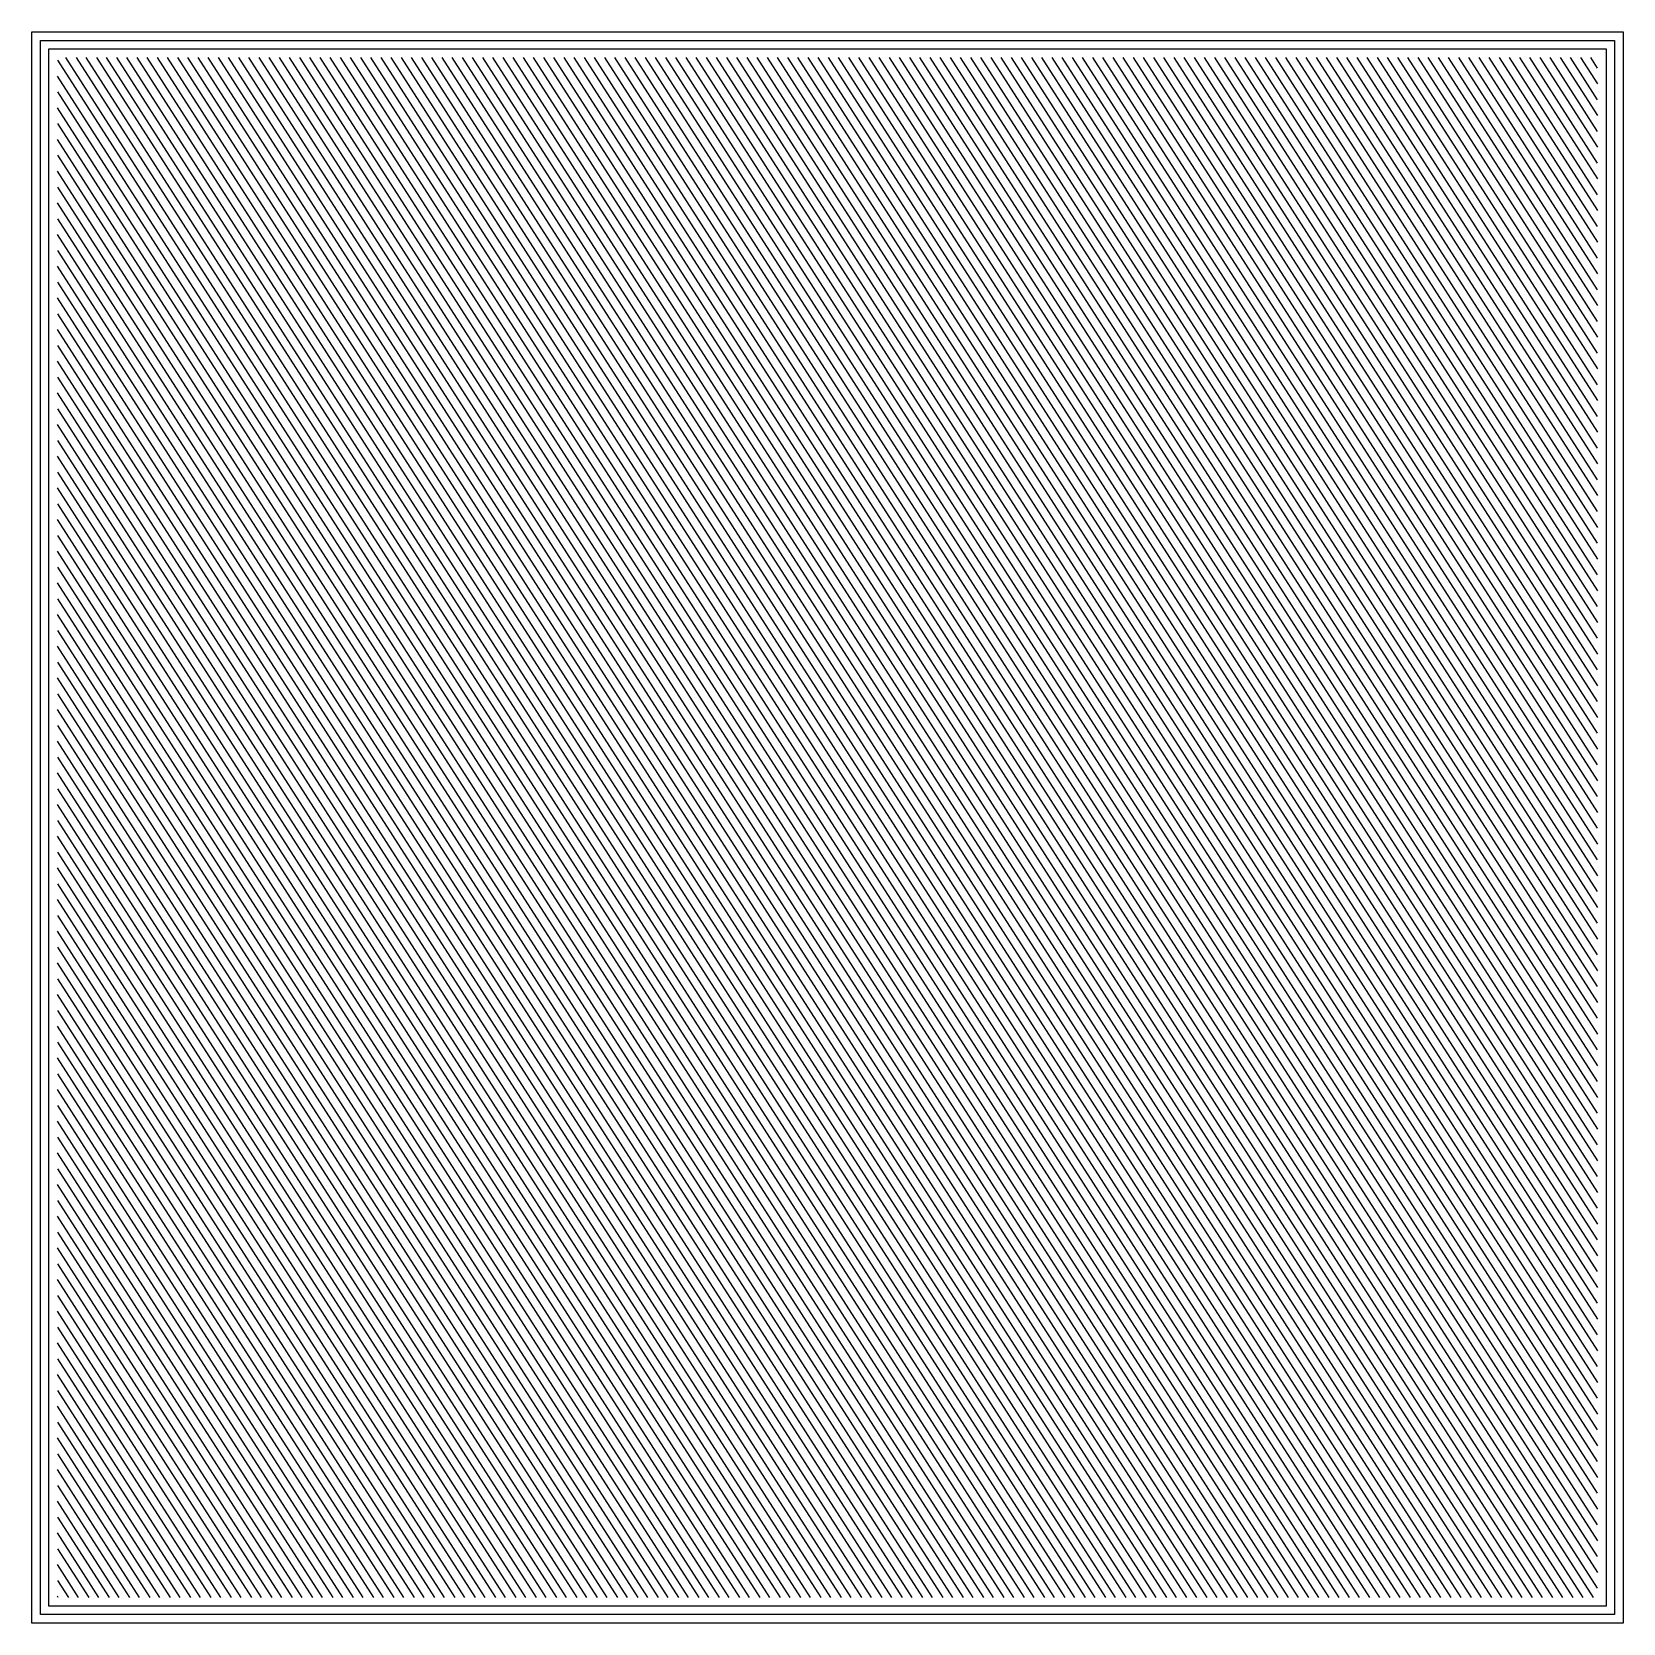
# Model space of a CAD drawing. Header units: metres. Extents: x 0.1 to 14.9, y 0.1 to 14.9.
import ezdxf

# ---------------------------------------------------------------- set-up
doc = ezdxf.new("R2010")
doc.units = ezdxf.units.M

msp = doc.modelspace()

# ---------------------------------------------------------------- linework, layer by layer
for p, q in [((0.299, 14.6745), (9.52792, 0.299)), ((9.62298, 0.299), (0.37706, 14.701)), ((0.47213, 14.701), (9.71805, 0.299)), ((9.81312, 0.299), (0.56719, 14.701)), ((0.66226, 14.701), (9.90818, 0.299)), ((10.00325, 0.299), (0.75733, 14.701)), ((0.85239, 14.701), (10.09831, 0.299)), ((10.19338, 0.299), (0.94746, 14.701)), ((1.04254, 14.701), (10.28845, 0.299)), ((10.38351, 0.299), (1.1376, 14.701)), ((1.23266, 14.701), (10.47858, 0.299)), ((10.57365, 0.299), (1.32773, 14.701)), ((1.4228, 14.701), (10.66872, 0.299)), ((10.76379, 0.299), (1.51786, 14.701)), ((1.61293, 14.701), (10.85886, 0.299)), ((10.95392, 0.299), (1.708, 14.701)), ((1.80306, 14.701), (11.04898, 0.299)), ((11.14405, 0.299), (1.89813, 14.701)), ((1.9932, 14.701), (11.23912, 0.299)), ((11.33418, 0.299), (2.08826, 14.701)), ((2.18334, 14.701), (11.42925, 0.299)), ((11.52432, 0.299), (2.2784, 14.701)), ((2.37347, 14.701), (11.61938, 0.299)), ((11.71445, 0.299), (2.46854, 14.701)), ((2.5636, 14.701), (11.80953, 0.299)), ((11.90459, 0.299), (2.65867, 14.701)), ((2.75374, 14.701), (11.99966, 0.299)), ((12.09473, 0.299), (2.8488, 14.701)), ((2.94387, 14.701), (12.18979, 0.299)), ((12.28485, 0.299), (3.03894, 14.701)), ((3.134, 14.701), (12.37992, 0.299)), ((12.47499, 0.299), (3.22907, 14.701)), ((3.32414, 14.701), (12.57006, 0.299)), ((12.66512, 0.299), (3.41921, 14.701)), ((3.51427, 14.701), (12.76019, 0.299)), ((12.85526, 0.299), (3.60934, 14.701)), ((3.70441, 14.701), (12.95032, 0.299)), ((13.0454, 0.299), (3.79947, 14.701)), ((3.89454, 14.701), (13.14047, 0.299)), ((13.23553, 0.299), (3.98961, 14.701)), ((4.08467, 14.701), (13.3306, 0.299)), ((13.42566, 0.299), (4.17974, 14.701)), ((4.27481, 14.701), (13.52073, 0.299)), ((13.61579, 0.299), (4.36987, 14.701)), ((4.46494, 14.701), (13.71086, 0.299)), ((13.80593, 0.299), (4.56002, 14.701)), ((4.65508, 14.701), (13.90099, 0.299)), ((13.99606, 0.299), (4.75014, 14.701)), ((4.84521, 14.701), (14.09113, 0.299)), ((14.1862, 0.299), (4.94028, 14.701)), ((5.03535, 14.701), (14.28127, 0.299)), ((14.37634, 0.299), (5.13041, 14.701)), ((5.22548, 14.701), (14.4714, 0.299)), ((14.56646, 0.299), (5.32054, 14.701)), ((5.41561, 14.701), (14.66153, 0.299)), ((14.701, 0.3856), (5.51068, 14.701)), ((5.60575, 14.701), (14.701, 0.53368)), ((14.701, 0.68176), (5.70081, 14.701)), ((5.79588, 14.701), (14.701, 0.82984)), ((14.701, 0.97792), (5.89095, 14.701)), ((5.98602, 14.701), (14.701, 1.12601)), ((14.701, 1.27409), (6.08108, 14.701)), ((6.17615, 14.701), (14.701, 1.42218)), ((14.701, 1.57027), (6.27122, 14.701)), ((6.36628, 14.701), (14.701, 1.71835)), ((14.701, 1.86642), (6.46135, 14.701)), ((6.55642, 14.701), (14.701, 2.0145)), ((14.701, 2.16258), (6.65148, 14.701)), ((6.74655, 14.701), (14.701, 2.31066)), ((14.701, 2.45875), (6.84162, 14.701)), ((6.93669, 14.701), (14.701, 2.60683)), ((14.701, 2.75491), (7.03175, 14.701)), ((7.12682, 14.701), (14.701, 2.90299)), ((14.701, 3.05107), (7.22189, 14.701)), ((7.31695, 14.701), (14.701, 3.19917)), ((14.701, 3.34725), (7.41202, 14.701)), ((7.50709, 14.701), (14.701, 3.49533)), ((14.701, 3.64341), (7.60216, 14.701)), ((7.69722, 14.701), (14.701, 3.79149)), ((14.701, 3.93957), (7.79229, 14.701)), ((7.88735, 14.701), (14.701, 4.08765)), ((14.701, 4.23573), (7.98242, 14.701)), ((8.07749, 14.701), (14.701, 4.38381)), ((14.701, 4.5319), (8.17256, 14.701)), ((8.26762, 14.701), (14.701, 4.67998)), ((14.701, 4.82806), (8.36269, 14.701)), ((8.45776, 14.701), (14.701, 4.97614)), ((14.701, 5.12424), (8.55283, 14.701)), ((8.64789, 14.701), (14.701, 5.27232)), ((14.701, 5.4204), (8.74296, 14.701)), ((8.83803, 14.701), (14.701, 5.56847)), ((14.701, 5.71655), (8.93309, 14.701)), ((9.02816, 14.701), (14.701, 5.86464)), ((14.701, 6.01272), (9.12323, 14.701)), ((9.21829, 14.701), (14.701, 6.1608)), ((14.701, 6.30888), (9.31336, 14.701)), ((9.40843, 14.701), (14.701, 6.45696)), ((14.701, 6.60505), (9.5035, 14.701)), ((9.59856, 14.701), (14.701, 6.75313)), ((14.701, 6.90122), (9.69363, 14.701)), ((9.7887, 14.701), (14.701, 7.0493)), ((14.701, 7.19738), (9.88376, 14.701)), ((9.97883, 14.701), (14.701, 7.34546)), ((14.701, 7.49354), (10.0739, 14.701)), ((10.16896, 14.701), (14.701, 7.64162)), ((14.701, 7.7897), (10.26403, 14.701)), ((10.3591, 14.701), (14.701, 7.93779)), ((14.701, 8.08586), (10.45416, 14.701)), ((10.54923, 14.701), (14.701, 8.23395)), ((14.701, 8.38203), (10.6443, 14.701)), ((10.73937, 14.701), (14.701, 8.53011)), ((14.701, 8.6782), (10.83443, 14.701)), ((10.9295, 14.701), (14.701, 8.82629)), ((14.701, 8.97437), (11.02457, 14.701)), ((11.11963, 14.701), (14.701, 9.12244)), ((14.701, 9.27053), (11.2147, 14.701)), ((11.30977, 14.701), (14.701, 9.41861)), ((14.701, 9.56669), (11.40483, 14.701)), ((11.4999, 14.701), (14.701, 9.71477)), ((14.701, 9.86285), (11.59496, 14.701)), ((11.69004, 14.701), (14.701, 10.01094)), ((14.701, 10.15902), (11.7851, 14.701)), ((11.88017, 14.701), (14.701, 10.3071)), ((14.701, 10.45518), (11.97524, 14.701)), ((12.07031, 14.701), (14.701, 10.60327)), ((14.701, 10.75135), (12.16537, 14.701)), ((12.26044, 14.701), (14.701, 10.89944)), ((14.701, 11.04751), (12.35551, 14.701)), ((12.45057, 14.701), (14.701, 11.19559)), ((14.701, 11.34367), (12.54564, 14.701)), ((12.64071, 14.701), (14.701, 11.49176)), ((14.701, 11.63984), (12.73577, 14.701)), ((12.83083, 14.701), (14.701, 11.78792)), ((14.701, 11.936), (12.92591, 14.701)), ((13.02098, 14.701), (14.701, 12.08409)), ((14.701, 12.23217), (13.11604, 14.701)), ((13.21111, 14.701), (14.701, 12.38025)), ((14.701, 12.52834), (13.30618, 14.701)), ((13.40125, 14.701), (14.701, 12.67642)), ((14.701, 12.8245), (13.49631, 14.701)), ((13.59138, 14.701), (14.701, 12.97258)), ((14.701, 13.12066), (13.68644, 14.701)), ((13.78151, 14.701), (14.701, 13.26874)), ((14.701, 13.41682), (13.87658, 14.701)), ((13.97164, 14.701), (14.701, 13.5649)), ((14.701, 13.71299), (14.06671, 14.701)), ((14.16178, 14.701), (14.701, 13.86107)), ((14.701, 14.00915), (14.25685, 14.701)), ((14.35191, 14.701), (14.701, 14.15724)), ((14.701, 14.30532), (14.44698, 14.701)), ((14.54205, 14.701), (14.701, 14.45341)), ((14.701, 14.60148), (14.63711, 14.701)), ((9.43285, 0.299), (0.299, 14.52642)), ((0.299, 14.37834), (9.33778, 0.299)), ((9.24271, 0.299), (0.299, 14.23026)), ((0.299, 14.08219), (9.14764, 0.299)), ((9.05258, 0.299), (0.29899, 13.9341)), ((0.29899, 13.78601), (8.95751, 0.299)), ((8.86244, 0.299), (0.29899, 13.63793)), ((0.299, 13.48984), (8.76737, 0.299)), ((8.67231, 0.299), (0.299, 13.34176)), ((0.299, 13.19368), (8.57725, 0.299)), ((8.48218, 0.299), (0.299, 13.0456)), ((0.299, 12.89752), (8.38711, 0.299)), ((8.29205, 0.299), (0.299, 12.74944)), ((0.299, 12.60135), (8.19697, 0.299)), ((8.1019, 0.299), (0.299, 12.45327)), ((0.299, 12.3052), (8.00684, 0.299)), ((7.91177, 0.299), (0.299, 12.15712)), ((0.299, 12.00902), (7.8167, 0.299)), ((7.72164, 0.299), (0.299, 11.86094)), ((0.299, 11.71286), (7.62657, 0.299)), ((7.53151, 0.299), (0.299, 11.56478)), ((0.299, 11.4167), (7.43644, 0.299)), ((7.34137, 0.299), (0.299, 11.26862)), ((0.299, 11.12053), (7.24631, 0.299)), ((7.15124, 0.299), (0.299, 10.97245)), ((0.299, 10.82437), (7.05617, 0.299)), ((6.9611, 0.299), (0.299, 10.67629)), ((0.299, 10.5282), (6.86603, 0.299)), ((6.77097, 0.299), (0.299, 10.38013)), ((0.299, 10.23205), (6.6759, 0.299)), ((6.58083, 0.299), (0.299, 10.08395)), ((0.299, 9.93587), (6.48577, 0.299)), ((6.3907, 0.299), (0.299, 9.78779)), ((0.299, 9.63971), (6.29564, 0.299)), ((6.20057, 0.299), (0.299, 9.49163)), ((0.299, 9.34355), (6.1055, 0.299)), ((6.01044, 0.299), (0.299, 9.19547)), ((0.299, 9.04739), (5.91537, 0.299)), ((5.8203, 0.299), (0.299, 8.8993)), ((0.299, 8.75122), (5.72523, 0.299)), ((5.63016, 0.299), (0.299, 8.60314)), ((0.299, 8.45506), (5.5351, 0.299)), ((5.44003, 0.299), (0.29899, 8.30697)), ((0.299, 8.15889), (5.34496, 0.299)), ((5.24989, 0.299), (0.299, 8.01081)), ((0.299, 7.86273), (5.15483, 0.299)), ((5.05977, 0.299), (0.299, 7.71465)), ((0.299, 7.56656), (4.9647, 0.299)), ((4.86963, 0.299), (0.299, 7.41848)), ((0.299, 7.2704), (4.77457, 0.299)), ((4.6795, 0.299), (0.29899, 7.12232)), ((0.299, 6.97423), (4.58442, 0.299)), ((4.48936, 0.299), (0.299, 6.82616)), ((0.299, 6.67808), (4.39429, 0.299)), ((4.29923, 0.299), (0.299, 6.52999)), ((0.299, 6.3819), (4.20416, 0.299)), ((4.10909, 0.299), (0.299, 6.23382)), ((0.299, 6.08574), (4.01403, 0.299)), ((3.91896, 0.299), (0.299, 5.93766)), ((0.299, 5.78958), (3.82389, 0.299)), ((3.72883, 0.299), (0.299, 5.6415)), ((0.299, 5.49342), (3.63376, 0.299)), ((3.53869, 0.299), (0.299, 5.34533)), ((0.299, 5.19725), (3.44362, 0.299)), ((3.34855, 0.299), (0.299, 5.04916)), ((0.299, 4.90109), (3.25349, 0.299)), ((3.15842, 0.299), (0.299, 4.75301)), ((0.299, 4.60492), (3.06336, 0.299)), ((2.96829, 0.299), (0.299, 4.45683)), ((0.299, 4.30876), (2.87322, 0.299)), ((2.77816, 0.299), (0.299, 4.16068)), ((0.299, 4.01259), (2.68309, 0.299)), ((2.58802, 0.299), (0.299, 3.86451)), ((0.299, 3.71643), (2.49296, 0.299)), ((2.39789, 0.299), (0.299, 3.56835)), ((0.299, 3.42027), (2.30282, 0.299)), ((2.20775, 0.299), (0.299, 3.27218)), ((0.299, 3.1241), (2.11268, 0.299)), ((2.01762, 0.299), (0.299, 2.97602)), ((0.299, 2.82794), (1.92255, 0.299)), ((1.82748, 0.299), (0.299, 2.67985)), ((0.299, 2.53177), (1.73241, 0.299)), ((1.63735, 0.299), (0.299, 2.38369)), ((0.299, 2.23561), (1.54228, 0.299)), ((1.44722, 0.299), (0.299, 2.08753)), ((0.299, 1.93945), (1.35215, 0.299)), ((1.25708, 0.299), (0.299, 1.79136)), ((0.299, 1.64328), (1.16202, 0.299)), ((1.06694, 0.299), (0.299, 1.49519)), ((0.299, 1.34711), (0.97188, 0.299)), ((0.87681, 0.299), (0.299, 1.19903)), ((0.299, 1.05095), (0.78175, 0.299)), ((0.68668, 0.299), (0.299, 0.90287)), ((0.299, 0.75478), (0.59161, 0.299)), ((0.49655, 0.299), (0.299, 0.60671)), ((0.299, 0.45862), (0.40148, 0.299)), ((0.30641, 0.299), (0.299, 0.31054))]:
    msp.add_line(p, q)
for points in [[(14.941, 0.059), (0.059, 0.059), (0.059, 14.941), (14.941, 14.941), (14.941, 0.059)], [(14.861, 0.139), (0.139, 0.139), (0.139, 14.861), (14.861, 14.861), (14.861, 0.139)], [(14.781, 0.219), (0.219, 0.219), (0.219, 14.781), (14.781, 14.781), (14.781, 0.219)]]:
    msp.add_lwpolyline(points, close=True)

doc.saveas('drawing.dxf')
